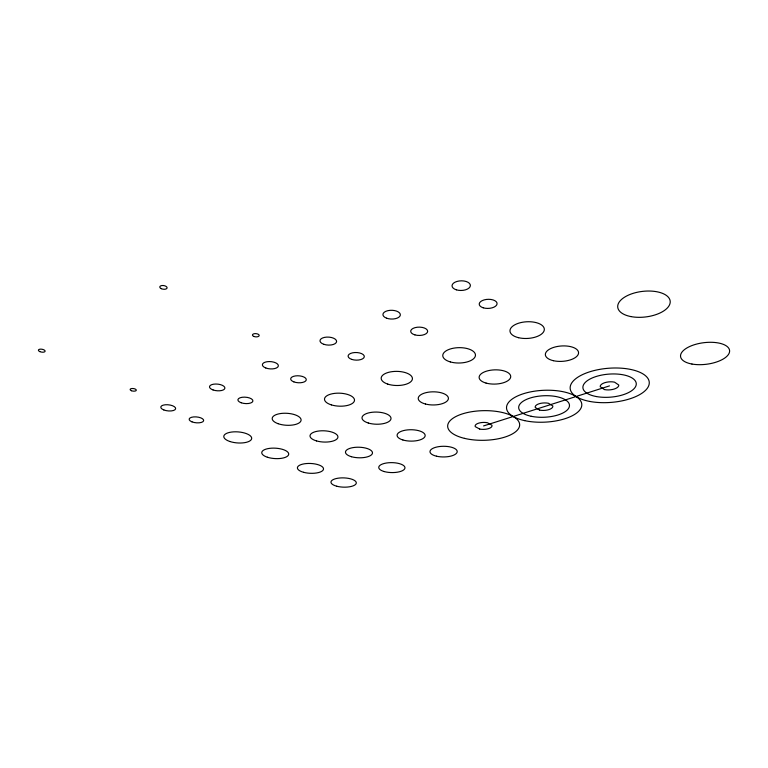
<?xml version="1.0" encoding="UTF-8"?>
<svg xmlns="http://www.w3.org/2000/svg" width="768" height="768" viewBox="0 0 768 768"><rect width="100%" height="100%" fill="white"/><g stroke="black" fill="none" stroke-linecap="round" stroke-linejoin="round"><path stroke-width="1.15" d="M483.571 425.923L609.485 385.891M479.731 429.072L475.238 426.643A8.458 3.485 -1.2 0 1 478.57 423.178A8.458 3.485 -1.2 0 1 487.459 422.746L491.923 425.203A8.458 3.485 -1.2 0 1 488.554 428.63A8.458 3.485 -1.2 0 1 479.731 429.072M539.616 410.102L535.238 407.491A8.851 3.744 -2.7 0 1 539.136 403.747A8.851 3.744 -2.7 0 1 548.448 403.267L552.806 405.926A8.851 3.744 -2.7 0 1 548.861 409.622A8.851 3.744 -2.7 0 1 539.616 410.102M604.464 389.568L600.23 386.746A9.312 4.022 -4.5 0 1 604.781 382.694A9.312 4.022 -4.5 0 1 614.573 382.166L618.768 385.037A9.312 4.022 -4.5 0 1 614.179 389.05A9.312 4.022 -4.5 0 1 604.464 389.568M39.763 351.581A3.398 1.45 9.6 0 0 45.101 351.293A3.398 1.45 9.6 0 0 40.416 349.142A3.398 1.45 9.6 0 0 39.763 351.581M131.472 390.73A3.11 1.296 7.1 0 0 136.301 390.259A3.11 1.296 7.1 0 0 131.894 388.522A3.11 1.296 7.1 0 0 131.472 390.73M253.93 336.461A3.379 1.613 4.9 0 0 259.19 335.587A3.379 1.613 4.9 0 0 254.371 333.686A3.379 1.613 4.9 0 0 253.93 336.461M161.29 288.662A3.696 1.843 8.2 0 0 167.088 287.971A3.696 1.843 8.2 0 0 161.942 285.533A3.696 1.843 8.2 0 0 161.29 288.662M630.95 316.589A26.41 12.883 -6.7 0 0 670.224 301.776A26.41 12.883 -6.7 0 0 630.682 294.192A26.41 12.883 -6.7 0 0 630.95 316.589M691.958 364.042A24.71 10.867 -7.1 0 0 729.6 351.446A24.71 10.867 -7.1 0 0 693.638 344.957A24.71 10.867 -7.1 0 0 691.958 364.042M436.445 456.182A13.613 5.338 -0.2 0 0 457.2 451.747A13.613 5.338 -0.2 0 0 437.136 446.938A13.613 5.338 -0.2 0 0 436.445 456.182M384.298 471.571A13.114 4.973 0.9 0 0 404.918 468.25A13.114 4.973 0.9 0 0 386.352 463.018A13.114 4.973 0.9 0 0 384.298 471.571M336.758 486.221A12.682 4.637 1.9 0 0 356.294 483.12A12.682 4.637 1.9 0 0 337.872 478.224A12.682 4.637 1.9 0 0 336.758 486.221M331.373 404.89A15.014 6.499 2.2 0 0 354.49 400.483A15.014 6.499 2.2 0 0 332.65 393.677A15.014 6.499 2.2 0 0 331.373 404.89M553.315 360.682A16.637 7.699 -3.7 0 0 578.563 352.982A16.637 7.699 -3.7 0 0 554.006 347.29A16.637 7.699 -3.7 0 0 553.315 360.682M518.592 337.709A17.213 8.352 -3.1 0 0 544.33 329.376A17.213 8.352 -3.1 0 0 518.496 323.242A17.213 8.352 -3.1 0 0 518.592 337.709M450.317 361.92A16.349 7.68 -0.9 0 0 475.45 355.469A16.349 7.68 -0.9 0 0 451.574 348.614A16.349 7.68 -0.9 0 0 450.317 361.92M486.048 383.078A15.802 7.114 -1.8 0 0 510.682 377.098A15.802 7.114 -1.8 0 0 488.045 370.733A15.802 7.114 -1.8 0 0 486.048 383.078M425.482 404.026A15.101 6.576 -0.1 0 0 448.416 398.525A15.101 6.576 -0.1 0 0 426.067 392.64A15.101 6.576 -0.1 0 0 425.482 404.026M387.715 384.086A15.629 7.066 0.8 0 0 412.358 379.296A15.629 7.066 0.8 0 0 390.326 371.933A15.629 7.066 0.8 0 0 387.715 384.086M368.294 423.005A14.506 6.077 1.3 0 0 390.97 418.906A14.506 6.077 1.3 0 0 370.282 412.541A14.506 6.077 1.3 0 0 368.294 423.005M402.864 439.968A14.035 5.693 0.5 0 0 425.088 436.138A14.035 5.693 0.5 0 0 405.456 430.176A14.035 5.693 0.5 0 0 402.864 439.968M351.475 456.72A13.526 5.29 1.7 0 0 372.461 453.178A13.526 5.29 1.7 0 0 352.973 447.619A13.526 5.29 1.7 0 0 351.475 456.72M303.658 472.32A13.075 4.915 2.6 0 0 323.52 469.018A13.075 4.915 2.6 0 0 304.195 463.824A13.075 4.915 2.6 0 0 303.658 472.32M267.35 457.219A13.517 5.213 3.4 0 0 288.653 454.579A13.517 5.213 3.4 0 0 269.664 448.349A13.517 5.213 3.4 0 0 267.35 457.219M316.56 440.928A13.978 5.626 2.5 0 0 337.93 437.136A13.978 5.626 2.5 0 0 317.424 431.213A13.978 5.626 2.5 0 0 316.56 440.928M278.102 423.696A14.477 5.99 3.4 0 0 301.018 420.643A14.477 5.99 3.4 0 0 280.829 413.501A14.477 5.99 3.4 0 0 278.102 423.696M229.93 441.514A13.997 5.53 4.3 0 0 251.664 438.691A13.997 5.53 4.3 0 0 231.6 432.048A13.997 5.53 4.3 0 0 229.93 441.514M456.317 289.814A9.168 4.819 -1.4 0 0 470.371 285.686A9.168 4.819 -1.4 0 0 456.95 281.453A9.168 4.819 -1.4 0 0 456.317 289.814M483.216 307.795A8.928 4.55 -2.1 0 0 497.059 303.898A8.928 4.55 -2.1 0 0 484.176 299.894A8.928 4.55 -2.1 0 0 483.216 307.795M414.883 334.877A8.486 4.166 0.1 0 0 427.661 331.325A8.486 4.166 0.1 0 0 414.96 327.667A8.486 4.166 0.1 0 0 414.883 334.877M386.65 318.202A8.717 4.387 1 0 0 400.32 315.158A8.717 4.387 1 0 0 387.955 310.646A8.717 4.387 1 0 0 386.65 318.202M323.885 344.323A8.333 4.003 2.8 0 0 336.614 341.539A8.333 4.003 2.8 0 0 324.384 337.411A8.333 4.003 2.8 0 0 323.885 344.323M351.744 359.395A8.122 3.811 1.9 0 0 364.301 356.765A8.122 3.811 1.9 0 0 352.55 352.829A8.122 3.811 1.9 0 0 351.744 359.395M293.846 381.869A7.805 3.485 3.4 0 0 306.23 380.035A7.805 3.485 3.4 0 0 295.382 375.926A7.805 3.485 3.4 0 0 293.846 381.869M265.757 367.968A8.016 3.648 4.2 0 0 278.333 366.048A8.016 3.648 4.2 0 0 267.014 361.738A8.016 3.648 4.2 0 0 265.757 367.968M213.034 389.933A7.728 3.341 5.3 0 0 224.89 388.166A7.728 3.341 5.3 0 0 213.667 384.182A7.728 3.341 5.3 0 0 213.034 389.933M241.2 402.768A7.526 3.197 4.5 0 0 252.893 401.088A7.526 3.197 4.5 0 0 242.112 397.286A7.526 3.197 4.5 0 0 241.2 402.768M163.805 409.939A7.478 3.062 6.1 0 0 175.613 408.854A7.478 3.062 6.1 0 0 165.235 404.774A7.478 3.062 6.1 0 0 163.805 409.939M191.981 421.853A7.277 2.938 5.4 0 0 203.606 420.816A7.277 2.938 5.4 0 0 193.651 416.918A7.277 2.938 5.4 0 0 191.981 421.853M589.92 401.462A39.658 17.117 -4.5 0 0 649.277 382.838A39.658 17.117 -4.5 0 0 589.958 371.731A39.658 17.117 -4.5 0 0 589.92 401.462M524.717 420.643A37.68 15.936 -2.7 0 0 581.798 405.053A37.68 15.936 -2.7 0 0 525.955 392.976A37.68 15.936 -2.7 0 0 524.717 420.643M464.41 438.346A36.01 14.822 -1.2 0 0 519.629 425.482A36.01 14.822 -1.2 0 0 466.944 412.646A36.01 14.822 -1.2 0 0 464.41 438.346M596.467 396.566A26.765 11.549 -4.5 0 0 636.278 383.837A26.765 11.549 -4.5 0 0 596.016 376.541A26.765 11.549 -4.5 0 0 596.467 396.566M531.168 416.266A25.43 10.752 -2.7 0 0 569.482 405.6A25.43 10.752 -2.7 0 0 531.571 397.613A25.43 10.752 -2.7 0 0 531.168 416.266"/></g></svg>
